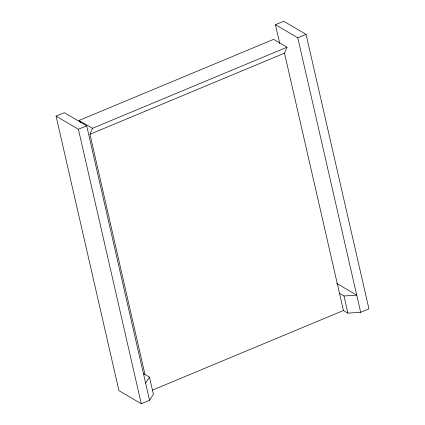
<?xml version="1.0" encoding="UTF-8"?>
<svg xmlns="http://www.w3.org/2000/svg" width="425" height="425" viewBox="0 0 425 425"><rect width="100%" height="100%" fill="white"/><g stroke="black" fill="none" stroke-linecap="round" stroke-linejoin="round"><path stroke-width="0.64" d="M144.968 374.452L89.957 134.268L92.464 128.313L287.008 47.218L273.599 39.35L79.055 120.445L80.341 122.687M279.74 43.451L275.448 24.703L283.725 21.25L306.069 34.361L368.937 308.853L360.655 312.301L347.91 313.129L343.442 310.51L284.5 53.173L287.008 47.218M145.626 383.143L149.435 377.071L143.289 373.463M149.552 400.297L86.689 125.805L64.345 112.699L56.063 116.147L118.931 390.639L141.275 403.75L149.552 400.297L153.367 394.225L149.435 377.071M56.063 116.147L78.407 129.258L86.689 125.805M275.448 24.703L297.787 37.809L306.069 34.361M89.957 134.268L284.5 53.173M152.564 390.076L343.442 310.51M339.511 293.356L343.979 295.975L356.729 295.147L336.616 283.348M79.055 120.445L92.464 128.313M297.787 37.809L360.655 312.301M343.979 295.975L347.91 313.129M78.407 129.258L141.275 403.75"/></g></svg>
